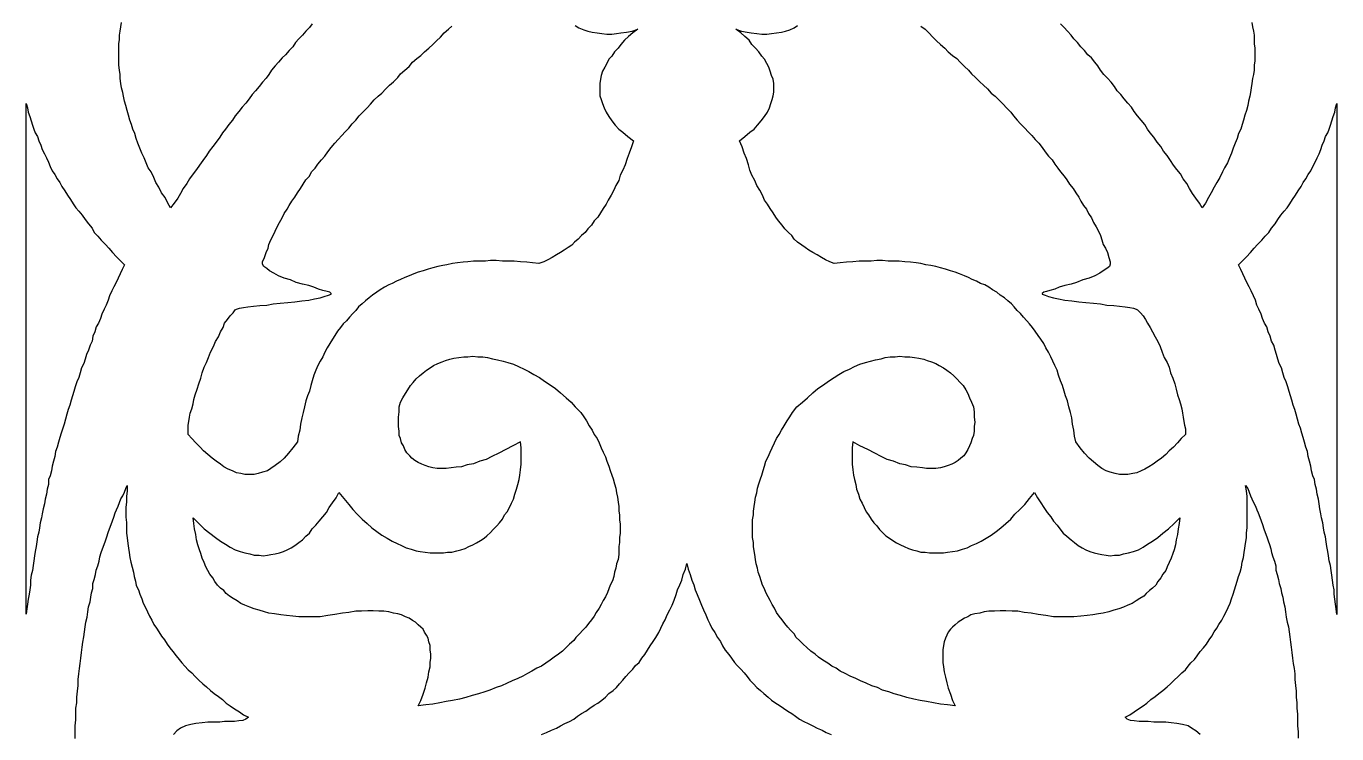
# Model space of a CAD drawing. Extents: x -372 to 372, y -358 to 358.
# Drawn here: x -312.5 to -242.8, y 0.1 to 37.7 of the extents above; entities that cross this region are included whole.
import ezdxf

# ---------------------------------------------------------------- set-up
doc = ezdxf.new("R2010")
doc.units = 0
doc.layers.add('LAYER_1', color=18, linetype='CONTINUOUS')

msp = doc.modelspace()

# ---------------------------------------------------------------- linework, layer by layer
at = {"layer": 'LAYER_1'}
for points in [[(-297.269, 37.871), (-297.418, 37.677), (-297.604, 37.482), (-297.79, 37.255), (-297.977, 37.06), (-298.163, 36.866), (-298.312, 36.639), (-298.498, 36.444), (-298.685, 36.217), (-298.871, 36.055), (-299.057, 35.828), (-299.244, 35.633), (-299.43, 35.406), (-299.579, 35.179), (-299.728, 34.985), (-299.914, 34.758), (-300.101, 34.531), (-300.287, 34.304), (-300.473, 34.109), (-300.622, 33.882), (-300.809, 33.655), (-300.995, 33.428), (-301.181, 33.201), (-301.368, 32.974), (-301.517, 32.747), (-301.703, 32.52), (-301.889, 32.26), (-302.038, 32.066), (-302.187, 31.839), (-302.374, 31.579), (-302.56, 31.352), (-302.746, 31.093), (-302.895, 30.866), (-303.082, 30.606), (-303.268, 30.347), (-303.417, 30.12), (-303.603, 29.893), (-303.79, 29.633), (-303.939, 29.374), (-304.125, 29.114), (-304.274, 28.855), (-304.423, 28.595), (-304.61, 28.336), (-304.796, 28.077), (-304.945, 28.336), (-305.094, 28.628), (-305.28, 28.887), (-305.429, 29.179), (-305.578, 29.439), (-305.69, 29.698), (-305.839, 29.99), (-305.988, 30.217), (-306.1, 30.477), (-306.212, 30.736), (-306.324, 30.995), (-306.435, 31.255), (-306.547, 31.514), (-306.622, 31.774), (-306.696, 32.033), (-306.808, 32.26), (-306.883, 32.52), (-306.957, 32.747), (-307.032, 33.006), (-307.106, 33.266), (-307.181, 33.525), (-307.255, 33.752), (-307.293, 34.012), (-307.33, 34.206), (-307.404, 34.466), (-307.442, 34.693), (-307.479, 34.952), (-307.479, 35.179), (-307.516, 35.406), (-307.553, 35.666), (-307.553, 35.893), (-307.553, 36.12), (-307.553, 36.347), (-307.553, 36.574), (-307.553, 36.801), (-307.516, 37.028), (-307.516, 37.255), (-307.479, 37.482), (-307.442, 37.709), (-307.404, 37.936)], [(-283.295, 37.774), (-283.109, 37.644), (-282.848, 37.547), (-282.624, 37.482), (-282.401, 37.417), (-282.14, 37.385), (-281.879, 37.352), (-281.618, 37.32), (-281.357, 37.32), (-281.097, 37.352), (-280.873, 37.385), (-280.575, 37.417), (-280.277, 37.482), (-279.979, 37.579), (-280.24, 37.385), (-280.463, 37.19), (-280.687, 36.996), (-280.873, 36.769), (-281.022, 36.574), (-281.208, 36.379), (-281.357, 36.152), (-281.506, 35.99), (-281.618, 35.763), (-281.73, 35.569), (-281.842, 35.341), (-281.916, 35.114), (-281.954, 34.92), (-281.991, 34.693), (-281.991, 34.466), (-281.991, 34.239), (-281.991, 34.044), (-281.916, 33.85), (-281.842, 33.623), (-281.767, 33.396), (-281.656, 33.168), (-281.506, 32.941), (-281.357, 32.714), (-281.171, 32.487), (-280.985, 32.26), (-280.761, 32.098), (-280.5, 31.871), (-280.202, 31.644), (-280.314, 31.32), (-280.426, 30.995), (-280.538, 30.704), (-280.649, 30.379), (-280.761, 30.087), (-280.91, 29.828), (-280.985, 29.536), (-281.134, 29.277), (-281.246, 29.017), (-281.395, 28.758), (-281.544, 28.498), (-281.656, 28.271), (-281.805, 28.044), (-281.954, 27.817), (-282.103, 27.59), (-282.289, 27.395), (-282.438, 27.168), (-282.624, 26.974), (-282.773, 26.779), (-282.96, 26.617), (-283.146, 26.422), (-283.332, 26.26), (-283.481, 26.098), (-283.668, 25.968), (-283.891, 25.839), (-284.078, 25.709), (-284.301, 25.579), (-284.525, 25.45), (-284.748, 25.32), (-284.972, 25.222), (-285.233, 25.125), (-285.568, 25.158), (-285.866, 25.19), (-286.202, 25.222), (-286.537, 25.255), (-287.17, 25.255), (-287.506, 25.287), (-287.804, 25.287), (-288.065, 25.255), (-288.698, 25.255), (-288.996, 25.222), (-289.257, 25.19), (-289.555, 25.158), (-289.816, 25.125), (-290.114, 25.06), (-290.338, 25.028), (-290.599, 24.963), (-290.859, 24.898), (-291.12, 24.833), (-291.381, 24.736), (-291.642, 24.671), (-291.866, 24.574), (-292.126, 24.477), (-292.35, 24.379), (-292.574, 24.282), (-292.797, 24.185), (-293.021, 24.055), (-293.207, 23.99), (-293.431, 23.86), (-293.654, 23.731), (-293.841, 23.601), (-294.064, 23.439), (-294.25, 23.309), (-294.437, 23.147), (-294.623, 22.985), (-294.809, 22.822), (-294.958, 22.628), (-295.107, 22.466), (-295.294, 22.271), (-295.443, 22.077), (-295.629, 21.914), (-295.778, 21.72), (-295.927, 21.525), (-296.076, 21.298), (-296.188, 21.104), (-296.337, 20.877), (-296.486, 20.649), (-296.598, 20.422), (-296.71, 20.163), (-296.859, 19.936), (-296.971, 19.709), (-297.082, 19.449), (-297.194, 19.19), (-297.269, 18.898), (-297.343, 18.639), (-297.418, 18.347), (-297.53, 18.087), (-297.604, 17.828), (-297.679, 17.504), (-297.753, 17.212), (-297.828, 16.92), (-297.902, 16.595), (-297.939, 16.271), (-298.014, 15.947), (-298.051, 15.655), (-298.312, 15.331), (-298.536, 15.039), (-298.759, 14.779), (-298.983, 14.585), (-299.244, 14.39), (-299.467, 14.228), (-299.654, 14.098), (-299.914, 14.033), (-300.138, 13.968), (-300.362, 13.903), (-300.846, 13.903), (-301.07, 13.968), (-301.293, 14.001), (-301.517, 14.098), (-301.74, 14.195), (-301.964, 14.325), (-302.15, 14.455), (-302.374, 14.617), (-302.597, 14.779), (-302.821, 14.974), (-303.045, 15.168), (-303.231, 15.363), (-303.454, 15.59), (-303.678, 15.817), (-303.864, 16.044), (-303.864, 16.174), (-303.864, 16.336), (-303.864, 16.531), (-303.827, 16.725), (-303.79, 16.952), (-303.753, 17.179), (-303.678, 17.406), (-303.603, 17.666), (-303.566, 17.893), (-303.492, 18.152), (-303.38, 18.444), (-303.305, 18.736), (-303.194, 19.028), (-303.119, 19.32), (-303.007, 19.612), (-302.895, 19.871), (-302.784, 20.131), (-302.672, 20.422), (-302.523, 20.714), (-302.411, 20.974), (-302.262, 21.233), (-302.15, 21.493), (-302.001, 21.72), (-301.927, 21.947), (-301.778, 22.141), (-301.629, 22.336), (-301.479, 22.498), (-301.368, 22.66), (-301.293, 22.693), (-301.144, 22.758), (-300.921, 22.79), (-300.697, 22.822), (-300.399, 22.855), (-300.063, 22.887), (-299.691, 22.92), (-299.355, 22.985), (-298.983, 23.017), (-298.573, 23.05), (-298.2, 23.082), (-297.828, 23.147), (-297.455, 23.179), (-297.157, 23.244), (-296.859, 23.309), (-296.635, 23.374), (-296.412, 23.439), (-296.263, 23.504), (-296.263, 23.536), (-296.337, 23.601), (-296.486, 23.633), (-296.71, 23.698), (-296.933, 23.763), (-297.194, 23.86), (-297.455, 23.958), (-297.79, 24.022), (-298.126, 24.12), (-298.424, 24.25), (-298.759, 24.347), (-299.057, 24.477), (-299.318, 24.606), (-299.542, 24.736), (-299.691, 24.866), (-299.84, 24.963), (-299.914, 25.093), (-299.914, 25.222), (-299.803, 25.45), (-299.728, 25.709), (-299.616, 25.936), (-299.579, 26.131), (-299.467, 26.39), (-299.355, 26.617), (-299.244, 26.844), (-299.132, 27.071), (-299.02, 27.298), (-298.871, 27.558), (-298.759, 27.785), (-298.61, 28.012), (-298.498, 28.206), (-298.349, 28.433), (-298.2, 28.66), (-298.051, 28.887), (-297.902, 29.114), (-297.753, 29.341), (-297.604, 29.568), (-297.418, 29.763), (-297.306, 29.99), (-297.12, 30.185), (-296.971, 30.412), (-296.784, 30.639), (-296.598, 30.833), (-296.449, 31.06), (-296.263, 31.287), (-296.076, 31.514), (-295.89, 31.709), (-295.704, 31.936), (-295.517, 32.131), (-295.331, 32.325), (-295.145, 32.552), (-294.958, 32.747), (-294.772, 32.974), (-294.586, 33.168), (-294.362, 33.396), (-294.176, 33.59), (-293.99, 33.817), (-293.766, 34.012), (-293.58, 34.174), (-293.356, 34.401), (-293.17, 34.596), (-292.946, 34.79), (-292.723, 35.017), (-292.574, 35.212), (-292.35, 35.406), (-292.126, 35.601), (-291.94, 35.828), (-291.717, 36.023), (-291.493, 36.185), (-291.307, 36.379), (-291.083, 36.574), (-290.859, 36.769), (-290.673, 36.963), (-290.45, 37.158), (-290.263, 37.385), (-290.04, 37.579), (-289.853, 37.741)], [(-264.924, 37.741), (-264.701, 37.579), (-264.515, 37.385), (-264.291, 37.158), (-264.105, 36.963), (-263.881, 36.769), (-263.657, 36.574), (-263.471, 36.379), (-263.248, 36.185), (-263.024, 36.023), (-262.838, 35.828), (-262.614, 35.601), (-262.391, 35.406), (-262.241, 35.212), (-262.018, 35.017), (-261.794, 34.79), (-261.608, 34.596), (-261.384, 34.401), (-261.198, 34.174), (-260.975, 34.012), (-260.788, 33.817), (-260.565, 33.59), (-260.378, 33.396), (-260.155, 33.168), (-260.006, 32.974), (-259.819, 32.747), (-259.633, 32.552), (-259.409, 32.325), (-259.223, 32.131), (-259.037, 31.936), (-258.851, 31.709), (-258.664, 31.514), (-258.478, 31.287), (-258.329, 31.06), (-258.143, 30.833), (-257.956, 30.639), (-257.807, 30.412), (-257.658, 30.185), (-257.509, 29.99), (-257.323, 29.763), (-257.174, 29.568), (-257.025, 29.341), (-256.838, 29.114), (-256.689, 28.887), (-256.54, 28.66), (-256.428, 28.433), (-256.279, 28.206), (-256.13, 28.012), (-256.019, 27.785), (-255.869, 27.558), (-255.758, 27.298), (-255.609, 27.071), (-255.497, 26.844), (-255.385, 26.617), (-255.311, 26.39), (-255.236, 26.131), (-255.124, 25.936), (-255.012, 25.709), (-254.938, 25.45), (-254.863, 25.222), (-254.863, 25.093), (-254.901, 24.963), (-255.05, 24.866), (-255.236, 24.736), (-255.422, 24.606), (-255.683, 24.477), (-255.981, 24.347), (-256.317, 24.25), (-256.652, 24.12), (-256.95, 24.022), (-257.285, 23.958), (-257.584, 23.86), (-257.807, 23.763), (-258.068, 23.698), (-258.254, 23.633), (-258.403, 23.601), (-258.478, 23.536), (-258.478, 23.504), (-258.329, 23.439), (-258.143, 23.374), (-257.882, 23.309), (-257.621, 23.244), (-257.285, 23.179), (-256.913, 23.147), (-256.54, 23.082), (-256.168, 23.05), (-255.758, 23.017), (-255.385, 22.985), (-255.05, 22.92), (-254.677, 22.887), (-254.379, 22.855), (-254.081, 22.822), (-253.82, 22.79), (-253.634, 22.758), (-253.485, 22.693), (-253.41, 22.66), (-253.261, 22.498), (-253.112, 22.336), (-253, 22.141), (-252.888, 21.947), (-252.739, 21.72), (-252.628, 21.493), (-252.479, 21.233), (-252.329, 20.974), (-252.218, 20.714), (-252.106, 20.422), (-251.994, 20.131), (-251.845, 19.871), (-251.733, 19.612), (-251.659, 19.32), (-251.547, 19.028), (-251.435, 18.736), (-251.361, 18.444), (-251.286, 18.152), (-251.212, 17.893), (-251.137, 17.666), (-251.063, 17.406), (-251.025, 17.179), (-250.988, 16.952), (-250.951, 16.725), (-250.913, 16.531), (-250.876, 16.336), (-250.876, 16.174), (-250.876, 16.044), (-251.1, 15.817), (-251.286, 15.59), (-251.51, 15.363), (-251.733, 15.168), (-251.92, 14.974), (-252.143, 14.779), (-252.367, 14.617), (-252.59, 14.455), (-252.814, 14.325), (-253.037, 14.195), (-253.224, 14.098), (-253.447, 14.001), (-253.671, 13.968), (-253.932, 13.903), (-254.379, 13.903), (-254.603, 13.968), (-254.863, 14.033), (-255.087, 14.098), (-255.311, 14.228), (-255.534, 14.39), (-255.758, 14.585), (-255.981, 14.779), (-256.242, 15.039), (-256.466, 15.331), (-256.689, 15.655), (-256.764, 15.947), (-256.801, 16.271), (-256.876, 16.595), (-256.913, 16.92), (-256.987, 17.212), (-257.062, 17.504), (-257.136, 17.828), (-257.248, 18.087), (-257.323, 18.347), (-257.397, 18.639), (-257.509, 18.898), (-257.621, 19.19), (-257.695, 19.449), (-257.807, 19.709), (-257.919, 19.936), (-258.031, 20.163), (-258.143, 20.422), (-258.292, 20.649), (-258.403, 20.877), (-258.552, 21.104), (-258.701, 21.298), (-258.851, 21.525), (-259, 21.72), (-259.149, 21.914), (-259.298, 22.077), (-259.484, 22.271), (-259.633, 22.466), (-259.819, 22.628), (-259.968, 22.822), (-260.117, 22.985), (-260.304, 23.147), (-260.49, 23.309), (-260.714, 23.439), (-260.9, 23.601), (-261.124, 23.731), (-261.31, 23.86), (-261.533, 23.99), (-261.757, 24.055), (-261.981, 24.185), (-262.204, 24.282), (-262.391, 24.379), (-262.614, 24.477), (-262.875, 24.574), (-263.099, 24.671), (-263.359, 24.736), (-263.62, 24.833), (-263.881, 24.898), (-264.142, 24.963), (-264.403, 25.028), (-264.664, 25.06), (-264.924, 25.125), (-265.185, 25.158), (-265.483, 25.19), (-265.781, 25.222), (-266.08, 25.255), (-266.676, 25.255), (-266.974, 25.287), (-267.272, 25.287), (-267.57, 25.255), (-268.204, 25.255), (-268.539, 25.222), (-268.874, 25.19), (-269.21, 25.158), (-269.545, 25.125), (-269.769, 25.222), (-269.992, 25.32), (-270.216, 25.45), (-270.439, 25.579), (-270.663, 25.709), (-270.886, 25.839), (-271.073, 25.968), (-271.259, 26.098), (-271.483, 26.26), (-271.669, 26.422), (-271.781, 26.617), (-271.967, 26.779), (-272.153, 26.974), (-272.302, 27.168), (-272.489, 27.395), (-272.638, 27.59), (-272.787, 27.817), (-272.936, 28.044), (-273.085, 28.271), (-273.234, 28.498), (-273.346, 28.758), (-273.495, 29.017), (-273.644, 29.277), (-273.756, 29.536), (-273.905, 29.828), (-274.017, 30.087), (-274.091, 30.379), (-274.203, 30.704), (-274.315, 30.995), (-274.426, 31.32), (-274.576, 31.644), (-274.277, 31.871), (-274.017, 32.098), (-273.793, 32.26), (-273.607, 32.487), (-273.42, 32.714), (-273.234, 32.941), (-273.085, 33.168), (-272.973, 33.396), (-272.899, 33.623), (-272.824, 33.85), (-272.787, 34.044), (-272.75, 34.239), (-272.75, 34.466), (-272.75, 34.693), (-272.787, 34.92), (-272.861, 35.114), (-272.936, 35.341), (-273.01, 35.569), (-273.122, 35.763), (-273.234, 35.99), (-273.383, 36.152), (-273.532, 36.379), (-273.718, 36.574), (-273.905, 36.769), (-274.054, 36.996), (-274.277, 37.19), (-274.501, 37.385), (-274.762, 37.579), (-274.464, 37.482), (-274.166, 37.417), (-273.942, 37.385), (-273.644, 37.352), (-273.383, 37.32), (-273.122, 37.32), (-272.861, 37.352), (-272.601, 37.385), (-272.34, 37.417), (-272.116, 37.482), (-271.893, 37.547), (-271.669, 37.644), (-271.483, 37.774)], [(-247.336, 37.936), (-247.299, 37.709), (-247.262, 37.482), (-247.224, 37.255), (-247.224, 37.028), (-247.224, 36.801), (-247.187, 36.574), (-247.187, 36.347), (-247.187, 36.12), (-247.187, 35.893), (-247.224, 35.666), (-247.224, 35.406), (-247.262, 35.179), (-247.299, 34.952), (-247.336, 34.693), (-247.374, 34.466), (-247.411, 34.206), (-247.448, 34.012), (-247.523, 33.752), (-247.56, 33.525), (-247.634, 33.266), (-247.709, 33.006), (-247.783, 32.747), (-247.858, 32.52), (-247.932, 32.26), (-248.044, 32.033), (-248.119, 31.774), (-248.231, 31.514), (-248.342, 31.255), (-248.417, 30.995), (-248.529, 30.736), (-248.64, 30.477), (-248.79, 30.217), (-248.901, 29.99), (-249.05, 29.698), (-249.199, 29.439), (-249.348, 29.179), (-249.498, 28.887), (-249.647, 28.628), (-249.796, 28.336), (-249.982, 28.077), (-250.131, 28.336), (-250.317, 28.595), (-250.504, 28.855), (-250.653, 29.114), (-250.802, 29.374), (-250.988, 29.633), (-251.137, 29.893), (-251.323, 30.12), (-251.51, 30.347), (-251.659, 30.606), (-251.845, 30.866), (-252.031, 31.093), (-252.18, 31.352), (-252.367, 31.579), (-252.553, 31.839), (-252.739, 32.066), (-252.888, 32.26), (-253.037, 32.52), (-253.224, 32.747), (-253.41, 32.974), (-253.596, 33.201), (-253.745, 33.428), (-253.932, 33.655), (-254.118, 33.882), (-254.304, 34.109), (-254.491, 34.304), (-254.64, 34.531), (-254.826, 34.758), (-255.012, 34.985), (-255.199, 35.179), (-255.385, 35.406), (-255.534, 35.633), (-255.683, 35.828), (-255.869, 36.055), (-256.056, 36.217), (-256.242, 36.444), (-256.428, 36.639), (-256.615, 36.866), (-256.801, 37.06), (-256.95, 37.255), (-257.136, 37.482), (-257.323, 37.677), (-257.509, 37.871)], [(-309.864, -0.129), (-309.864, 0.228), (-309.864, 0.552), (-309.826, 0.876), (-309.826, 1.168), (-309.826, 1.493), (-309.789, 1.784), (-309.789, 2.076), (-309.752, 2.401), (-309.715, 2.693), (-309.715, 3.017), (-309.677, 3.309), (-309.64, 3.601), (-309.603, 3.86), (-309.566, 4.152), (-309.528, 4.444), (-309.491, 4.736), (-309.454, 4.995), (-309.416, 5.287), (-309.379, 5.547), (-309.342, 5.806), (-309.305, 6.066), (-309.23, 6.325), (-309.193, 6.617), (-309.156, 6.876), (-309.081, 7.136), (-309.044, 7.395), (-309.007, 7.622), (-308.932, 7.849), (-308.932, 8.109), (-308.858, 8.336), (-308.783, 8.595), (-308.746, 8.822), (-308.671, 9.049), (-308.597, 9.309), (-308.559, 9.536), (-308.485, 9.763), (-308.41, 9.958), (-308.336, 10.185), (-308.261, 10.379), (-308.187, 10.606), (-308.112, 10.833), (-308.038, 11.028), (-307.963, 11.255), (-307.889, 11.449), (-307.814, 11.644), (-307.74, 11.871), (-307.665, 12.033), (-307.591, 12.228), (-307.516, 12.422), (-307.442, 12.617), (-307.33, 12.779), (-307.255, 12.974), (-307.181, 13.168), (-307.106, 13.33), (-307.106, 13.039), (-307.143, 12.747), (-307.143, 12.455), (-307.181, 12.163), (-307.181, 11.903), (-307.181, 11.644), (-307.143, 11.352), (-307.143, 11.093), (-307.143, 10.801), (-307.106, 10.541), (-307.069, 10.249), (-307.032, 9.99), (-306.994, 9.763), (-306.957, 9.503), (-306.92, 9.244), (-306.845, 8.985), (-306.771, 8.725), (-306.734, 8.498), (-306.659, 8.239), (-306.622, 8.012), (-306.51, 7.785), (-306.435, 7.557), (-306.324, 7.298), (-306.249, 7.071), (-306.137, 6.844), (-306.026, 6.617), (-305.914, 6.39), (-305.802, 6.163), (-305.69, 5.936), (-305.541, 5.741), (-305.429, 5.547), (-305.28, 5.32), (-305.131, 5.125), (-304.982, 4.898), (-304.833, 4.703), (-304.684, 4.509), (-304.498, 4.282), (-304.349, 4.087), (-304.2, 3.893), (-304.051, 3.73), (-303.864, 3.536), (-303.678, 3.374), (-303.492, 3.179), (-303.305, 2.984), (-303.082, 2.79), (-302.895, 2.628), (-302.672, 2.433), (-302.486, 2.271), (-302.262, 2.109), (-302.038, 1.947), (-301.852, 1.752), (-301.629, 1.622), (-301.405, 1.46), (-301.144, 1.298), (-300.921, 1.136), (-300.66, 1.006), (-300.809, 0.909), (-300.958, 0.844), (-301.181, 0.811), (-301.405, 0.779), (-301.927, 0.779), (-302.187, 0.747), (-302.821, 0.747), (-303.119, 0.714), (-303.454, 0.682), (-303.715, 0.617), (-304.013, 0.552), (-304.274, 0.422), (-304.461, 0.293), (-304.647, 0.098)], [(-250.094, 0.098), (-250.317, 0.293), (-250.541, 0.422), (-250.727, 0.552), (-251.025, 0.617), (-251.323, 0.682), (-251.621, 0.714), (-251.92, 0.747), (-252.553, 0.747), (-252.851, 0.779), (-253.336, 0.779), (-253.596, 0.811), (-253.783, 0.844), (-253.969, 0.909), (-254.081, 1.006), (-253.82, 1.136), (-253.596, 1.298), (-253.373, 1.46), (-253.112, 1.622), (-252.926, 1.752), (-252.702, 1.947), (-252.479, 2.109), (-252.292, 2.271), (-252.069, 2.433), (-251.845, 2.628), (-251.659, 2.79), (-251.472, 2.984), (-251.249, 3.179), (-251.063, 3.374), (-250.876, 3.536), (-250.727, 3.73), (-250.578, 3.893), (-250.392, 4.087), (-250.243, 4.282), (-250.094, 4.509), (-249.907, 4.703), (-249.758, 4.898), (-249.609, 5.125), (-249.46, 5.32), (-249.348, 5.547), (-249.199, 5.741), (-249.088, 5.936), (-248.939, 6.163), (-248.827, 6.39), (-248.715, 6.617), (-248.603, 6.844), (-248.491, 7.071), (-248.417, 7.298), (-248.342, 7.557), (-248.268, 7.785), (-248.193, 8.012), (-248.119, 8.239), (-248.044, 8.498), (-247.97, 8.725), (-247.895, 8.985), (-247.858, 9.244), (-247.783, 9.503), (-247.746, 9.763), (-247.709, 9.99), (-247.672, 10.249), (-247.634, 10.541), (-247.634, 10.801), (-247.597, 11.093), (-247.597, 11.352), (-247.597, 11.644), (-247.597, 11.903), (-247.597, 12.163), (-247.597, 12.455), (-247.597, 12.747), (-247.634, 13.039), (-247.672, 13.33), (-247.56, 13.168), (-247.485, 12.974), (-247.411, 12.779), (-247.336, 12.617), (-247.262, 12.422), (-247.15, 12.228), (-247.075, 12.033), (-247.001, 11.871), (-246.926, 11.644), (-246.852, 11.449), (-246.777, 11.255), (-246.703, 11.028), (-246.628, 10.833), (-246.554, 10.606), (-246.479, 10.379), (-246.405, 10.185), (-246.33, 9.958), (-246.293, 9.763), (-246.218, 9.536), (-246.144, 9.309), (-246.069, 9.049), (-246.069, 8.822), (-245.995, 8.595), (-245.92, 8.336), (-245.883, 8.109), (-245.808, 7.849), (-245.771, 7.622), (-245.697, 7.395), (-245.659, 7.136), (-245.585, 6.876), (-245.548, 6.617), (-245.51, 6.325), (-245.473, 6.066), (-245.399, 5.806), (-245.361, 5.547), (-245.324, 5.287), (-245.287, 4.995), (-245.25, 4.736), (-245.212, 4.444), (-245.175, 4.152), (-245.138, 3.86), (-245.1, 3.601), (-245.063, 3.309), (-245.063, 3.017), (-245.026, 2.693), (-244.989, 2.401), (-244.989, 2.076), (-244.951, 1.784), (-244.951, 1.493), (-244.914, 1.168), (-244.914, 0.876), (-244.914, 0.552), (-244.877, 0.228), (-244.877, -0.097)], [(-285.084, 0.098), (-284.823, 0.195), (-284.562, 0.325), (-284.301, 0.422), (-284.078, 0.552), (-283.854, 0.682), (-283.593, 0.779), (-283.37, 0.909), (-283.183, 1.071), (-282.96, 1.201), (-282.736, 1.33), (-282.513, 1.493), (-282.289, 1.655), (-282.103, 1.752), (-281.879, 1.914), (-281.693, 2.076), (-281.506, 2.271), (-281.283, 2.433), (-281.097, 2.595), (-280.948, 2.79), (-280.761, 2.984), (-280.612, 3.179), (-280.426, 3.374), (-280.24, 3.568), (-280.09, 3.763), (-279.904, 3.925), (-279.755, 4.152), (-279.606, 4.347), (-279.457, 4.574), (-279.308, 4.801), (-279.159, 5.028), (-279.01, 5.255), (-278.861, 5.514), (-278.749, 5.741), (-278.637, 5.968), (-278.525, 6.195), (-278.414, 6.455), (-278.265, 6.714), (-278.153, 6.974), (-278.041, 7.233), (-277.929, 7.525), (-277.855, 7.785), (-277.743, 8.044), (-277.631, 8.303), (-277.557, 8.595), (-277.445, 8.887), (-277.37, 9.179), (-277.296, 8.887), (-277.184, 8.595), (-277.109, 8.303), (-276.998, 8.044), (-276.923, 7.785), (-276.811, 7.525), (-276.7, 7.233), (-276.588, 6.974), (-276.476, 6.714), (-276.364, 6.455), (-276.252, 6.195), (-276.141, 5.968), (-276.029, 5.741), (-275.88, 5.514), (-275.731, 5.255), (-275.582, 5.028), (-275.47, 4.801), (-275.321, 4.574), (-275.134, 4.347), (-274.985, 4.152), (-274.836, 3.925), (-274.687, 3.763), (-274.501, 3.568), (-274.315, 3.374), (-274.166, 3.179), (-274.017, 2.984), (-273.83, 2.79), (-273.644, 2.595), (-273.458, 2.433), (-273.271, 2.271), (-273.048, 2.076), (-272.861, 1.914), (-272.638, 1.752), (-272.452, 1.655), (-272.228, 1.493), (-272.004, 1.33), (-271.781, 1.201), (-271.594, 1.071), (-271.371, 0.909), (-271.147, 0.779), (-270.924, 0.682), (-270.663, 0.552), (-270.439, 0.422), (-270.178, 0.325), (-269.955, 0.195), (-269.694, 0.098)]]:
    msp.add_lwpolyline(points, dxfattribs=at)
for points in [[(-312.398, 33.396), (-312.36, 33.168), (-312.286, 32.941), (-312.211, 32.714), (-312.137, 32.487), (-312.062, 32.26), (-311.988, 32.066), (-311.876, 31.871), (-311.801, 31.644), (-311.69, 31.417), (-311.615, 31.19), (-311.503, 30.963), (-311.391, 30.736), (-311.28, 30.509), (-311.205, 30.282), (-311.093, 30.055), (-310.944, 29.86), (-310.832, 29.633), (-310.683, 29.439), (-310.572, 29.212), (-310.423, 28.985), (-310.274, 28.758), (-310.124, 28.531), (-309.975, 28.304), (-309.826, 28.077), (-309.677, 27.914), (-309.491, 27.687), (-309.342, 27.46), (-309.156, 27.233), (-308.969, 27.006), (-308.858, 26.779), (-308.671, 26.585), (-308.485, 26.358), (-308.261, 26.131), (-308.075, 25.936), (-307.889, 25.709), (-307.665, 25.482), (-307.479, 25.287), (-307.255, 25.06), (-307.367, 24.801), (-307.479, 24.574), (-307.591, 24.347), (-307.702, 24.087), (-307.814, 23.893), (-307.926, 23.666), (-308.038, 23.406), (-308.112, 23.179), (-308.224, 22.92), (-308.336, 22.693), (-308.448, 22.433), (-308.522, 22.206), (-308.634, 21.947), (-308.746, 21.752), (-308.82, 21.493), (-308.932, 21.266), (-308.969, 21.006), (-309.081, 20.779), (-309.156, 20.52), (-309.267, 20.293), (-309.342, 20.033), (-309.416, 19.806), (-309.528, 19.579), (-309.603, 19.32), (-309.677, 19.06), (-309.789, 18.833), (-309.864, 18.574), (-309.938, 18.314), (-310.013, 18.087), (-310.087, 17.86), (-310.162, 17.601), (-310.236, 17.374), (-310.311, 17.114), (-310.385, 16.855), (-310.46, 16.595), (-310.534, 16.368), (-310.609, 16.109), (-310.683, 15.882), (-310.758, 15.622), (-310.832, 15.363), (-310.907, 15.136), (-310.944, 14.876), (-311.019, 14.617), (-311.093, 14.358), (-311.131, 14.098), (-311.205, 13.839), (-311.28, 13.644), (-311.28, 13.385), (-311.354, 13.125), (-311.391, 12.866), (-311.466, 12.606), (-311.503, 12.347), (-311.578, 12.087), (-311.615, 11.828), (-311.652, 11.601), (-311.727, 11.341), (-311.764, 11.082), (-311.801, 10.855), (-311.876, 10.595), (-311.913, 10.336), (-311.95, 10.076), (-311.988, 9.817), (-312.025, 9.59), (-312.062, 9.33), (-312.099, 9.071), (-312.137, 8.812), (-312.211, 8.552), (-312.248, 8.293), (-312.248, 8.033), (-312.286, 7.774), (-312.323, 7.547), (-312.36, 7.287), (-312.398, 7.028), (-312.435, 6.768), (-312.472, 6.481), (-312.472, 33.623)], [(-242.828, 6.476), (-242.865, 6.768), (-242.902, 7.028), (-242.939, 7.287), (-242.976, 7.547), (-242.976, 7.774), (-243.014, 8.033), (-243.051, 8.293), (-243.088, 8.552), (-243.126, 8.812), (-243.163, 9.071), (-243.237, 9.33), (-243.275, 9.59), (-243.312, 9.817), (-243.349, 10.076), (-243.386, 10.336), (-243.424, 10.595), (-243.498, 10.855), (-243.535, 11.082), (-243.573, 11.341), (-243.647, 11.601), (-243.684, 11.828), (-243.722, 12.087), (-243.759, 12.347), (-243.796, 12.606), (-243.871, 12.866), (-243.908, 13.125), (-243.983, 13.385), (-244.02, 13.644), (-244.094, 13.839), (-244.169, 14.098), (-244.206, 14.358), (-244.281, 14.617), (-244.355, 14.876), (-244.392, 15.136), (-244.467, 15.363), (-244.542, 15.622), (-244.616, 15.882), (-244.691, 16.109), (-244.765, 16.368), (-244.84, 16.595), (-244.914, 16.855), (-244.989, 17.114), (-245.063, 17.374), (-245.138, 17.601), (-245.212, 17.86), (-245.287, 18.087), (-245.361, 18.314), (-245.436, 18.574), (-245.51, 18.833), (-245.622, 19.06), (-245.697, 19.32), (-245.771, 19.579), (-245.883, 19.806), (-245.958, 20.033), (-246.032, 20.293), (-246.107, 20.52), (-246.181, 20.779), (-246.293, 21.006), (-246.367, 21.266), (-246.479, 21.493), (-246.554, 21.752), (-246.666, 21.947), (-246.777, 22.206), (-246.852, 22.433), (-246.964, 22.693), (-247.075, 22.92), (-247.15, 23.179), (-247.262, 23.406), (-247.374, 23.666), (-247.485, 23.893), (-247.597, 24.087), (-247.709, 24.347), (-247.821, 24.574), (-247.932, 24.801), (-248.044, 25.06), (-247.821, 25.287), (-247.634, 25.482), (-247.411, 25.709), (-247.224, 25.936), (-247.038, 26.131), (-246.815, 26.358), (-246.628, 26.585), (-246.442, 26.779), (-246.293, 27.006), (-246.107, 27.233), (-245.958, 27.46), (-245.808, 27.687), (-245.622, 27.914), (-245.473, 28.077), (-245.324, 28.304), (-245.175, 28.531), (-245.026, 28.758), (-244.877, 28.985), (-244.728, 29.212), (-244.616, 29.439), (-244.467, 29.633), (-244.355, 29.86), (-244.206, 30.055), (-244.094, 30.282), (-243.983, 30.509), (-243.871, 30.736), (-243.759, 30.963), (-243.684, 31.19), (-243.61, 31.417), (-243.498, 31.644), (-243.424, 31.871), (-243.312, 32.066), (-243.237, 32.26), (-243.163, 32.487), (-243.088, 32.714), (-243.014, 32.941), (-242.939, 33.168), (-242.902, 33.396), (-242.828, 33.623)], [(-288.475, 20.163), (-288.214, 20.163), (-287.953, 20.131), (-287.692, 20.066), (-287.431, 20.001), (-287.133, 19.936), (-286.872, 19.871), (-286.574, 19.774), (-286.313, 19.644), (-286.015, 19.514), (-285.754, 19.385), (-285.494, 19.222), (-285.196, 19.06), (-284.935, 18.866), (-284.637, 18.671), (-284.338, 18.476), (-284.078, 18.249), (-283.78, 17.99), (-283.519, 17.763), (-283.295, 17.504), (-282.997, 17.212), (-282.848, 16.985), (-282.699, 16.758), (-282.55, 16.498), (-282.401, 16.271), (-282.289, 16.044), (-282.14, 15.817), (-282.028, 15.59), (-281.916, 15.331), (-281.805, 15.104), (-281.693, 14.844), (-281.618, 14.617), (-281.506, 14.358), (-281.432, 14.131), (-281.357, 13.871), (-281.283, 13.676), (-281.208, 13.417), (-281.134, 13.19), (-281.097, 12.931), (-281.059, 12.703), (-281.022, 12.444), (-280.985, 12.217), (-280.985, 11.958), (-280.948, 11.763), (-280.948, 11.503), (-280.91, 11.276), (-280.91, 11.017), (-280.91, 10.79), (-280.948, 10.563), (-280.948, 10.303), (-280.985, 10.076), (-280.985, 9.849), (-280.985, 9.655), (-281.022, 9.395), (-281.097, 9.168), (-281.134, 8.941), (-281.208, 8.714), (-281.246, 8.487), (-281.32, 8.26), (-281.432, 8.033), (-281.506, 7.839), (-281.581, 7.644), (-281.693, 7.417), (-281.805, 7.222), (-281.916, 6.995), (-282.028, 6.801), (-282.177, 6.574), (-282.289, 6.379), (-282.438, 6.185), (-282.587, 5.99), (-282.736, 5.795), (-282.885, 5.633), (-283.072, 5.439), (-283.258, 5.244), (-283.37, 5.082), (-283.593, 4.887), (-283.78, 4.725), (-283.966, 4.53), (-284.189, 4.368), (-284.413, 4.206), (-284.637, 4.044), (-284.86, 3.882), (-285.084, 3.72), (-285.345, 3.622), (-285.605, 3.46), (-285.829, 3.33), (-286.09, 3.201), (-286.351, 3.071), (-286.649, 2.941), (-286.91, 2.812), (-287.208, 2.682), (-287.506, 2.585), (-287.841, 2.455), (-288.102, 2.357), (-288.437, 2.26), (-288.773, 2.163), (-289.108, 2.066), (-289.443, 1.968), (-289.816, 1.903), (-290.151, 1.839), (-290.487, 1.774), (-290.859, 1.709), (-291.232, 1.676), (-291.642, 1.612), (-291.493, 1.903), (-291.381, 2.228), (-291.269, 2.552), (-291.195, 2.844), (-291.12, 3.136), (-291.083, 3.428), (-291.009, 3.687), (-291.009, 3.914), (-290.971, 4.141), (-290.971, 4.368), (-291.009, 4.595), (-291.009, 4.822), (-291.083, 5.017), (-291.12, 5.212), (-291.195, 5.374), (-291.307, 5.536), (-291.381, 5.698), (-291.493, 5.795), (-291.642, 5.925), (-291.791, 6.055), (-291.94, 6.152), (-292.126, 6.282), (-292.313, 6.347), (-292.536, 6.444), (-292.723, 6.509), (-292.946, 6.541), (-293.207, 6.606), (-293.468, 6.639), (-293.729, 6.639), (-294.027, 6.671), (-294.325, 6.671), (-294.66, 6.639), (-294.958, 6.639), (-295.331, 6.574), (-295.666, 6.541), (-296.076, 6.476), (-296.449, 6.412), (-296.859, 6.347), (-297.977, 6.347), (-298.312, 6.379), (-298.647, 6.412), (-298.946, 6.444), (-299.281, 6.509), (-299.579, 6.541), (-299.803, 6.606), (-300.101, 6.703), (-300.362, 6.768), (-300.585, 6.866), (-300.846, 6.963), (-301.07, 7.06), (-301.256, 7.19), (-301.479, 7.32), (-301.666, 7.449), (-301.852, 7.579), (-301.964, 7.741), (-302.15, 7.871), (-302.299, 8.033), (-302.448, 8.228), (-302.56, 8.422), (-302.709, 8.617), (-302.821, 8.812), (-302.933, 9.006), (-303.007, 9.233), (-303.119, 9.46), (-303.194, 9.72), (-303.268, 9.914), (-303.343, 10.174), (-303.417, 10.433), (-303.454, 10.725), (-303.529, 11.017), (-303.566, 11.309), (-303.603, 11.601), (-303.305, 11.309), (-303.007, 11.017), (-302.709, 10.79), (-302.411, 10.563), (-302.15, 10.368), (-301.889, 10.206), (-301.629, 10.044), (-301.368, 9.914), (-301.107, 9.817), (-300.846, 9.752), (-300.585, 9.687), (-300.362, 9.622), (-300.101, 9.622), (-299.877, 9.59), (-299.654, 9.622), (-299.467, 9.655), (-299.244, 9.687), (-299.02, 9.752), (-298.797, 9.817), (-298.61, 9.914), (-298.387, 10.012), (-298.2, 10.141), (-297.977, 10.303), (-297.79, 10.433), (-297.604, 10.628), (-297.418, 10.79), (-297.269, 11.017), (-297.082, 11.212), (-296.896, 11.439), (-296.71, 11.666), (-296.523, 11.893), (-296.374, 12.152), (-296.188, 12.412), (-296.002, 12.671), (-295.853, 12.963), (-295.592, 12.639), (-295.331, 12.314), (-295.107, 12.055), (-294.884, 11.795), (-294.623, 11.536), (-294.362, 11.309), (-294.101, 11.082), (-293.841, 10.887), (-293.58, 10.693), (-293.282, 10.53), (-293.021, 10.368), (-292.76, 10.239), (-292.536, 10.141), (-292.275, 10.012), (-292.015, 9.947), (-291.754, 9.849), (-291.53, 9.817), (-291.269, 9.785), (-291.009, 9.752), (-290.301, 9.752), (-290.077, 9.785), (-289.853, 9.785), (-289.593, 9.849), (-289.369, 9.914), (-289.145, 9.979), (-288.959, 10.076), (-288.736, 10.174), (-288.549, 10.271), (-288.326, 10.401), (-288.139, 10.53), (-287.99, 10.66), (-287.804, 10.822), (-287.655, 10.985), (-287.469, 11.179), (-287.32, 11.341), (-287.17, 11.536), (-287.059, 11.763), (-286.91, 11.925), (-286.798, 12.152), (-286.686, 12.379), (-286.574, 12.606), (-286.5, 12.866), (-286.425, 13.125), (-286.351, 13.385), (-286.276, 13.644), (-286.239, 13.871), (-286.202, 14.163), (-286.164, 14.455), (-286.164, 14.747), (-286.164, 15.039), (-286.164, 15.331), (-286.202, 15.655), (-286.612, 15.428), (-286.984, 15.233), (-287.357, 15.039), (-287.729, 14.876), (-288.028, 14.714), (-288.363, 14.617), (-288.698, 14.487), (-289.034, 14.422), (-289.332, 14.325), (-289.63, 14.293), (-289.891, 14.26), (-290.151, 14.228), (-290.636, 14.228), (-290.859, 14.26), (-291.083, 14.325), (-291.269, 14.39), (-291.456, 14.455), (-291.642, 14.552), (-291.828, 14.649), (-291.977, 14.779), (-292.089, 14.909), (-292.238, 15.071), (-292.35, 15.233), (-292.425, 15.428), (-292.536, 15.59), (-292.574, 15.817), (-292.648, 15.979), (-292.648, 16.206), (-292.685, 16.466), (-292.685, 16.693), (-292.685, 16.952), (-292.648, 17.244), (-292.648, 17.504), (-292.574, 17.763), (-292.462, 17.99), (-292.313, 18.217), (-292.201, 18.412), (-292.052, 18.639), (-291.903, 18.801), (-291.754, 18.995), (-291.567, 19.158), (-291.381, 19.32), (-291.195, 19.449), (-291.009, 19.579), (-290.822, 19.709), (-290.599, 19.806), (-290.375, 19.904), (-290.189, 19.968), (-289.965, 20.033), (-289.742, 20.098), (-289.481, 20.131), (-289.22, 20.163), (-288.996, 20.163), (-288.736, 20.195)], [(-265.781, 20.163), (-265.521, 20.163), (-265.26, 20.131), (-265.036, 20.098), (-264.775, 20.033), (-264.589, 19.968), (-264.365, 19.904), (-264.142, 19.806), (-263.956, 19.709), (-263.732, 19.579), (-263.546, 19.449), (-263.359, 19.32), (-263.173, 19.158), (-263.024, 18.995), (-262.838, 18.801), (-262.689, 18.639), (-262.54, 18.412), (-262.428, 18.217), (-262.353, 17.99), (-262.241, 17.763), (-262.13, 17.504), (-262.092, 17.244), (-262.092, 16.952), (-262.055, 16.693), (-262.092, 16.466), (-262.092, 16.206), (-262.13, 15.979), (-262.204, 15.817), (-262.279, 15.59), (-262.353, 15.428), (-262.428, 15.233), (-262.54, 15.071), (-262.651, 14.909), (-262.8, 14.779), (-262.949, 14.649), (-263.099, 14.552), (-263.285, 14.455), (-263.471, 14.39), (-263.695, 14.325), (-263.881, 14.26), (-264.142, 14.228), (-264.626, 14.228), (-264.85, 14.26), (-265.148, 14.293), (-265.446, 14.325), (-265.744, 14.422), (-266.042, 14.487), (-266.378, 14.617), (-266.713, 14.714), (-267.048, 14.876), (-267.384, 15.039), (-267.756, 15.233), (-268.166, 15.428), (-268.539, 15.655), (-268.576, 15.331), (-268.576, 15.039), (-268.576, 14.747), (-268.576, 14.455), (-268.539, 14.163), (-268.502, 13.871), (-268.464, 13.644), (-268.39, 13.385), (-268.353, 13.125), (-268.241, 12.866), (-268.166, 12.606), (-268.055, 12.379), (-267.943, 12.152), (-267.831, 11.925), (-267.719, 11.763), (-267.57, 11.536), (-267.421, 11.341), (-267.272, 11.179), (-267.123, 10.985), (-266.974, 10.822), (-266.788, 10.66), (-266.601, 10.53), (-266.415, 10.401), (-266.229, 10.271), (-266.005, 10.174), (-265.819, 10.076), (-265.595, 9.979), (-265.372, 9.914), (-265.148, 9.849), (-264.924, 9.785), (-264.701, 9.785), (-264.477, 9.752), (-263.732, 9.752), (-263.508, 9.785), (-263.248, 9.817), (-262.987, 9.849), (-262.726, 9.947), (-262.465, 10.012), (-262.241, 10.141), (-261.981, 10.239), (-261.72, 10.368), (-261.459, 10.53), (-261.198, 10.693), (-260.937, 10.887), (-260.676, 11.082), (-260.416, 11.309), (-260.155, 11.536), (-259.931, 11.795), (-259.67, 12.055), (-259.409, 12.314), (-259.149, 12.639), (-258.888, 12.963), (-258.739, 12.671), (-258.552, 12.412), (-258.403, 12.152), (-258.217, 11.893), (-258.031, 11.666), (-257.882, 11.439), (-257.695, 11.212), (-257.546, 11.017), (-257.36, 10.79), (-257.174, 10.628), (-256.95, 10.433), (-256.764, 10.303), (-256.577, 10.141), (-256.354, 10.012), (-256.168, 9.914), (-255.944, 9.817), (-255.72, 9.752), (-255.497, 9.687), (-255.311, 9.655), (-255.087, 9.622), (-254.863, 9.59), (-254.64, 9.622), (-254.379, 9.622), (-254.155, 9.687), (-253.895, 9.752), (-253.634, 9.817), (-253.373, 9.914), (-253.112, 10.044), (-252.888, 10.206), (-252.628, 10.368), (-252.329, 10.563), (-252.069, 10.79), (-251.771, 11.017), (-251.472, 11.309), (-251.174, 11.601), (-251.212, 11.309), (-251.249, 11.017), (-251.286, 10.725), (-251.361, 10.433), (-251.398, 10.174), (-251.472, 9.914), (-251.547, 9.72), (-251.621, 9.46), (-251.733, 9.233), (-251.845, 9.006), (-251.92, 8.812), (-252.069, 8.617), (-252.18, 8.422), (-252.329, 8.228), (-252.441, 8.033), (-252.628, 7.871), (-252.777, 7.741), (-252.963, 7.579), (-253.075, 7.449), (-253.298, 7.32), (-253.485, 7.19), (-253.708, 7.06), (-253.932, 6.963), (-254.155, 6.866), (-254.416, 6.768), (-254.677, 6.703), (-254.938, 6.606), (-255.236, 6.541), (-255.497, 6.509), (-255.795, 6.444), (-256.093, 6.412), (-256.428, 6.379), (-256.801, 6.347), (-257.882, 6.347), (-258.292, 6.412), (-258.701, 6.476), (-259.074, 6.541), (-259.447, 6.574), (-259.782, 6.639), (-260.08, 6.639), (-260.416, 6.671), (-260.714, 6.671), (-261.012, 6.639), (-261.31, 6.639), (-261.571, 6.606), (-261.794, 6.541), (-262.055, 6.509), (-262.279, 6.444), (-262.428, 6.347), (-262.614, 6.282), (-262.8, 6.152), (-262.949, 6.055), (-263.099, 5.925), (-263.248, 5.795), (-263.359, 5.698), (-263.471, 5.536), (-263.546, 5.374), (-263.62, 5.212), (-263.695, 5.017), (-263.732, 4.822), (-263.769, 4.595), (-263.769, 4.368), (-263.769, 4.141), (-263.769, 3.914), (-263.732, 3.687), (-263.695, 3.428), (-263.62, 3.136), (-263.546, 2.844), (-263.471, 2.552), (-263.359, 2.228), (-263.248, 1.903), (-263.099, 1.612), (-263.508, 1.676), (-263.881, 1.709), (-264.254, 1.774), (-264.626, 1.839), (-264.962, 1.903), (-265.297, 1.968), (-265.67, 2.066), (-266.005, 2.163), (-266.34, 2.26), (-266.639, 2.357), (-266.974, 2.455), (-267.235, 2.585), (-267.533, 2.682), (-267.831, 2.812), (-268.129, 2.941), (-268.39, 3.071), (-268.688, 3.201), (-268.949, 3.33), (-269.21, 3.46), (-269.433, 3.622), (-269.657, 3.72), (-269.88, 3.882), (-270.141, 4.044), (-270.365, 4.206), (-270.551, 4.368), (-270.775, 4.53), (-270.998, 4.725), (-271.185, 4.887), (-271.371, 5.082), (-271.557, 5.244), (-271.669, 5.439), (-271.855, 5.633), (-272.004, 5.795), (-272.153, 5.99), (-272.302, 6.185), (-272.452, 6.379), (-272.601, 6.574), (-272.712, 6.801), (-272.824, 6.995), (-272.936, 7.222), (-273.048, 7.417), (-273.16, 7.644), (-273.234, 7.839), (-273.346, 8.033), (-273.42, 8.26), (-273.495, 8.487), (-273.569, 8.714), (-273.607, 8.941), (-273.681, 9.168), (-273.718, 9.395), (-273.756, 9.655), (-273.793, 9.849), (-273.83, 10.076), (-273.83, 10.303), (-273.868, 10.563), (-273.868, 10.79), (-273.868, 11.017), (-273.868, 11.276), (-273.868, 11.503), (-273.83, 11.763), (-273.83, 11.958), (-273.793, 12.217), (-273.756, 12.444), (-273.718, 12.703), (-273.644, 12.931), (-273.607, 13.19), (-273.532, 13.417), (-273.458, 13.676), (-273.383, 13.871), (-273.309, 14.131), (-273.234, 14.358), (-273.16, 14.617), (-273.048, 14.844), (-272.936, 15.104), (-272.824, 15.331), (-272.712, 15.59), (-272.601, 15.817), (-272.452, 16.044), (-272.34, 16.271), (-272.191, 16.498), (-272.042, 16.758), (-271.893, 16.985), (-271.744, 17.212), (-271.52, 17.504), (-271.222, 17.763), (-270.961, 17.99), (-270.663, 18.249), (-270.402, 18.476), (-270.104, 18.671), (-269.843, 18.866), (-269.545, 19.06), (-269.284, 19.222), (-269.023, 19.385), (-268.725, 19.514), (-268.464, 19.644), (-268.166, 19.774), (-267.868, 19.871), (-267.607, 19.936), (-267.347, 20.001), (-267.048, 20.066), (-266.825, 20.131), (-266.564, 20.163), (-266.303, 20.163), (-266.042, 20.195)]]:
    msp.add_lwpolyline(points, close=True, dxfattribs=at)

doc.saveas('drawing.dxf')
